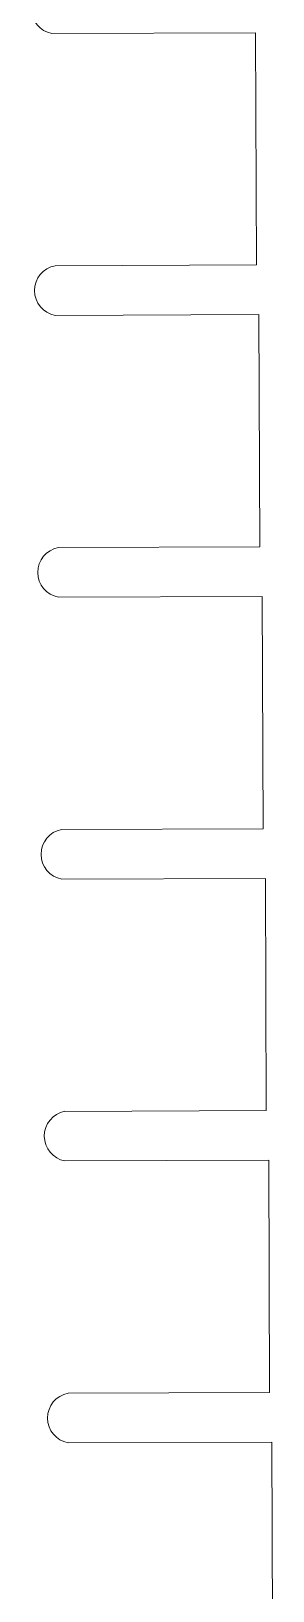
# Model space of a CAD drawing. Header units: millimetres. Extents: x 216896 to 446004, y 63591 to 243769.
# Drawn here: x 235973 to 239094, y 166047 to 186195 of the extents above; entities that cross this region are included whole.
import ezdxf

# ---------------------------------------------------------------- set-up
doc = ezdxf.new("R2010")
doc.units = ezdxf.units.MM
doc.layers.add('line pedestr', color=7, linetype='Continuous', lineweight=5, true_color=0x1c1c1c)

msp = doc.modelspace()

# ---------------------------------------------------------------- linework, layer by layer
at = {"layer": 'line pedestr'}
for p, q in [((238872, 186176), (236241, 186166)), ((238872, 186176), (238883, 183176)), ((238883, 183176), (236281, 183166)), ((238914, 182534), (236283, 182524)), ((238914, 182534), (238925, 179534)), ((238925, 179534), (236323, 179525)), ((238957, 178892), (236325, 178883)), ((238957, 178892), (238968, 175892)), ((238968, 175892), (236365, 175883)), ((238999, 175251), (236367, 175241)), ((238999, 175251), (239010, 172251)), ((239010, 172251), (236407, 172241)), ((239041, 171609), (236409, 171600)), ((239041, 171609), (239052, 168609)), ((239052, 168609), (236450, 168600)), ((239083, 167968), (236451, 167958)), ((239083, 167968), (239094, 164968))]:
    msp.add_line(p, q, dxfattribs=at)
for centre in [(236300, 186487), (236342, 182845), (236384, 179204), (236426, 175562), (236468, 171921), (236510, 168279)]:
    msp.add_arc(centre, 326, 100.7336, 259.5724, dxfattribs=at)

doc.saveas('drawing.dxf')
